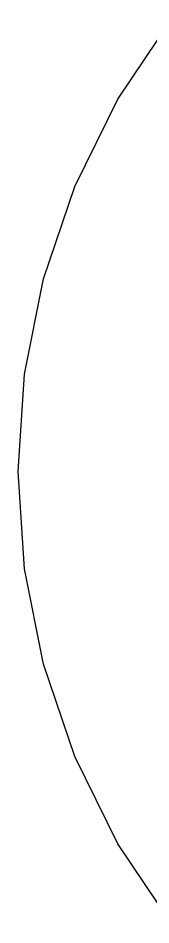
# Model space of a CAD drawing. Header units: metres. Extents: x 0 to 132, y 0 to 132.
# Drawn here: x 42.77 to 46.86, y 9 to 37 of the extents above; entities that cross this region are included whole.
import ezdxf

# ---------------------------------------------------------------- set-up
doc = ezdxf.new("R2010")
doc.units = ezdxf.units.M

msp = doc.modelspace()

# ---------------------------------------------------------------- linework, layer by layer
at = {"layer": 'Group#1'}
for p, q in [((45.847, 34.5, 16.8), (47.519, 37.001, 16.8)), ((45.847, 34.5, 19.8), (47.519, 37.001, 19.8)), ((44.517, 31.802, 16.8), (45.847, 34.5, 16.8)), ((44.517, 31.802, 19.8), (45.847, 34.5, 19.8)), ((43.55, 28.953, 16.8), (44.517, 31.802, 16.8)), ((43.55, 28.953, 19.8), (44.517, 31.802, 19.8)), ((42.963, 26.002, 16.8), (43.55, 28.953, 16.8)), ((42.963, 26.002, 19.8), (43.55, 28.953, 19.8)), ((42.766, 23, 16.8), (42.963, 26.002, 16.8)), ((42.766, 23, 19.8), (42.963, 26.002, 19.8)), ((42.963, 19.998, 16.8), (42.766, 23, 16.8)), ((42.963, 19.998, 19.8), (42.766, 23, 19.8)), ((43.55, 17.047, 16.8), (42.963, 19.998, 16.8)), ((43.55, 17.047, 19.8), (42.963, 19.998, 19.8)), ((44.517, 14.198, 16.8), (43.55, 17.047, 16.8)), ((44.517, 14.198, 19.8), (43.55, 17.047, 19.8)), ((45.847, 11.5, 16.8), (44.517, 14.198, 16.8)), ((45.847, 11.5, 19.8), (44.517, 14.198, 19.8)), ((47.519, 8.998, 16.8), (45.847, 11.5, 16.8)), ((47.519, 8.998, 19.8), (45.847, 11.5, 19.8))]:
    msp.add_line(p, q, dxfattribs=at)

doc.saveas('drawing.dxf')
